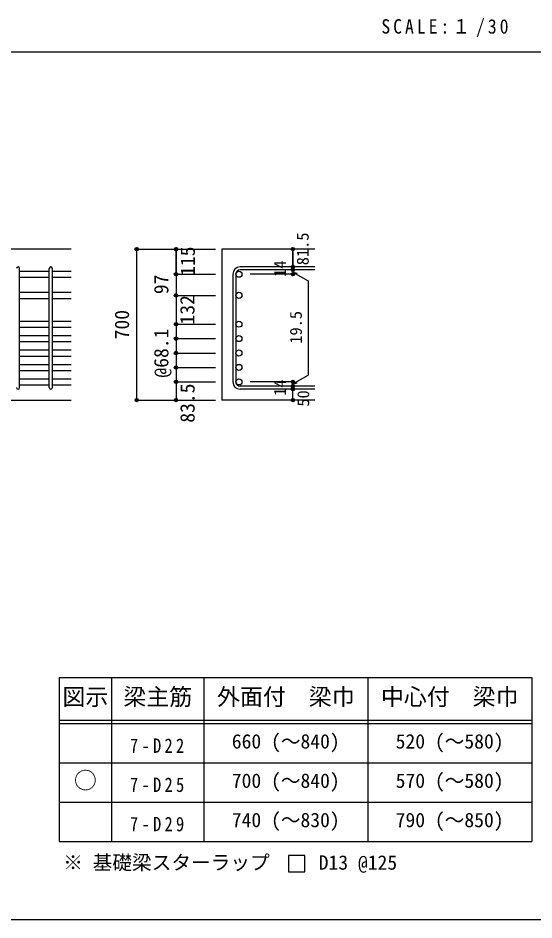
# Model space of a CAD drawing. Units: millimetres at full size, sheet at 1:30, with parts at other scales. Extents: x -5973 to 5954, y -4195 to 4201.
# Drawn here: x 1259 to 3621, y -4195 to -67 of the extents above; entities that cross this region are included whole.
import ezdxf
from ezdxf.enums import TextEntityAlignment as Align

# ---------------------------------------------------------------- set-up
doc = ezdxf.new("R2010")
doc.units = ezdxf.units.MM
doc.header["$LTSCALE"] = 30
doc.header["$PDMODE"] = 32
doc.header["$PDSIZE"] = 15
for name, color, linetype in [('0-1_躯体線', 2, 'Continuous'), ('0-5_基礎梁筋', 7, 'Continuous'), ('0-6_スタラップ筋', 7, 'Continuous'), ('0-D_寸法', 4, 'Continuous'), ('6-7_文字', 7, 'Continuous'), ('6-E_枠', 7, 'Continuous'), ('F-0_枠', 6, 'Continuous')]:
    doc.layers.add(name, color=color, linetype=linetype)
doc.styles.add('ＭＳ ゴシック', font='')
doc.styles.get('ＭＳ ゴシック').set_extended_font_data('MS Gothic')

msp = doc.modelspace()

# ---------------------------------------------------------------- linework, layer by layer
at = {"layer": '0-1_躯体線'}
for p, q in [((1502.44, -1124.89), (2.44, -1124.89)), ((2617.44, -1124.89), (2192.44, -1124.89)), ((2192.44, -1124.89), (2192.44, -1815.89)), ((1102.44, -1815.89), (1502.44, -1815.89)), ((2617.44, -1815.89), (2192.44, -1815.89))]:
    msp.add_line(p, q, dxfattribs=at)
at = {"layer": '0-5_基礎梁筋'}
for p, q in [((1266.44, -1225.82), (1402.44, -1225.82)), ((1416.44, -1225.82), (1502.44, -1225.82)), ((1266.44, -1253.82), (1402.44, -1253.82)), ((1416.44, -1253.82), (1502.44, -1253.82)), ((1266.44, -1322.39), (1402.44, -1322.39)), ((1266.44, -1350.39), (1402.44, -1350.39)), ((1416.44, -1322.39), (1502.44, -1322.39)), ((1416.44, -1350.39), (1502.44, -1350.39)), ((1266.44, -1454.39), (1402.44, -1454.39)), ((1266.44, -1482.39), (1402.44, -1482.39)), ((1416.44, -1454.39), (1502.44, -1454.39)), ((1416.44, -1482.39), (1502.44, -1482.39)), ((1266.44, -1520.39), (1402.44, -1520.39)), ((1416.44, -1520.39), (1502.44, -1520.39)), ((1266.44, -1548.39), (1402.44, -1548.39)), ((1416.44, -1548.39), (1502.44, -1548.39)), ((1266.44, -1586.39), (1402.44, -1586.39)), ((1416.44, -1586.39), (1502.44, -1586.39)), ((1266.44, -1614.39), (1402.44, -1614.39)), ((1416.44, -1614.39), (1502.44, -1614.39)), ((1266.44, -1652.39), (1402.44, -1652.39)), ((1266.44, -1680.39), (1402.44, -1680.39)), ((1416.44, -1652.39), (1502.44, -1652.39)), ((1416.44, -1680.39), (1502.44, -1680.39)), ((1266.44, -1718.39), (1402.44, -1718.39)), ((1416.44, -1718.39), (1502.44, -1718.39)), ((1266.44, -1746.39), (1402.44, -1746.39)), ((1416.44, -1746.39), (1502.44, -1746.39))]:
    msp.add_line(p, q, dxfattribs=at)
at = {"layer": '0-5_基礎梁筋', "color": 3}
for centre in [(2270.44, -1239.82), (2270.44, -1336.39), (2270.44, -1468.39), (2270.44, -1534.39), (2270.44, -1600.39), (2270.44, -1666.39), (2270.44, -1732.39)]:
    msp.add_circle(centre, 14, dxfattribs=at)
at = {"layer": '0-6_スタラップ筋'}
for p, q in [((1266.44, -1758.89), (1266.44, -1213.32)), ((1402.44, -1758.89), (1402.44, -1213.32)), ((1416.44, -1758.89), (1416.44, -1213.32)), ((2617.44, -1206.32), (2275.94, -1206.32)), ((2617.44, -1220.32), (2275.94, -1220.32)), ((2242.44, -1239.82), (2242.44, -1732.39)), ((2256.44, -1239.82), (2256.44, -1732.39)), ((2617.44, -1751.89), (2275.94, -1751.89)), ((2617.44, -1765.89), (2275.94, -1765.89))]:
    msp.add_line(p, q, dxfattribs=at)
for centre, radius, start, end in [((1259.44, -1213.32), 7, 0, 180), ((1409.44, -1213.32), 7, 0, 180), ((2275.94, -1239.82), 33.5, 90, 180), ((2275.94, -1239.82), 19.5, 90, 180), ((2275.94, -1732.39), 33.5, 180, 270), ((2275.94, -1732.39), 19.5, 180, 270), ((1259.44, -1758.89), 7, 180, 0), ((1409.44, -1758.89), 7, 180, 0)]:
    msp.add_arc(centre, radius, start, end, dxfattribs=at)
at = {"layer": '0-D_寸法'}
for p, q in [((1802.44, -1124.89), (1982.44, -1124.89)), ((1802.44, -1124.89), (1982.44, -1124.89)), ((1802.44, -1815.89), (1802.44, -1124.89)), ((1802.44, -1815.89), (1802.44, -1124.89)), ((1982.44, -1239.82), (1982.44, -1124.89)), ((1982.44, -1124.89), (2162.44, -1124.89)), ((1982.44, -1124.89), (2162.44, -1124.89)), ((1982.44, -1124.89), (1982.44, -1239.82)), ((2517.44, -1220.32), (2517.44, -1206.32)), ((2517.44, -1220.32), (2517.44, -1239.82)), ((2517.44, -1230.07), (2536.76, -1235.25)), ((2517.44, -1230.07), (2587.5, -1270.52)), ((1982.44, -1239.82), (2162.44, -1239.82)), ((1982.44, -1239.82), (2162.44, -1239.82)), ((1982.44, -1239.82), (1982.44, -1403.36)), ((1982.44, -1239.82), (1982.44, -1388.89)), ((2517.44, -1239.82), (2321.35, -1239.82)), ((2587.5, -1270.52), (2587.5, -1701.7)), ((1982.44, -1336.39), (2162.44, -1336.39)), ((1982.44, -1468.39), (2162.44, -1468.39)), ((1982.44, -1534.39), (2162.44, -1534.39)), ((1982.44, -1600.39), (2162.44, -1600.39)), ((1982.44, -1666.39), (2162.44, -1666.39)), ((1982.44, -1732.39), (2162.44, -1732.39)), ((2517.44, -1732.39), (2321.35, -1732.39)), ((2517.44, -1742.14), (2587.5, -1701.7)), ((2517.44, -1751.89), (2517.44, -1732.39)), ((2517.44, -1742.14), (2536.76, -1736.97)), ((2517.44, -1765.89), (2517.44, -1751.89)), ((2517.44, -1815.89), (2517.44, -1765.89)), ((1802.44, -1815.89), (1982.44, -1815.89)), ((1982.44, -1815.89), (2162.44, -1815.89))]:
    msp.add_line(p, q, dxfattribs=at)
for points in [[(2517.44, -1124.89), (2517.44, -1206.32), (2517.44, -1124.89)], [(1982.44, -1403.36), (1982.44, -1732.39), (1982.44, -1815.89)]]:
    msp.add_lwpolyline(points, dxfattribs=at)
for centre, radius in [((1802.44, -1124.89), 8), ((1802.44, -1124.89), 7.2), ((1802.44, -1124.89), 6.4), ((1802.44, -1124.89), 5.6), ((1802.44, -1124.89), 4.8), ((1802.44, -1124.89), 4), ((1802.44, -1124.89), 3.2), ((1802.44, -1124.89), 2.4), ((1802.44, -1124.89), 1.6), ((1802.44, -1124.89), 0.8), ((1982.44, -1124.89), 8), ((1982.44, -1124.89), 7.2), ((1982.44, -1124.89), 6.4), ((1982.44, -1124.89), 5.6), ((1982.44, -1124.89), 4.8), ((1982.44, -1124.89), 4), ((1982.44, -1124.89), 3.2), ((1982.44, -1124.89), 2.4), ((1982.44, -1124.89), 1.6), ((1982.44, -1124.89), 0.8), ((2517.44, -1124.89), 4), ((2517.44, -1124.89), 3.6), ((2517.44, -1124.89), 3.2), ((2517.44, -1124.89), 2.8), ((2517.44, -1124.89), 2.4), ((2517.44, -1124.89), 2), ((2517.44, -1124.89), 1.6), ((2517.44, -1124.89), 1.2), ((2517.44, -1124.89), 0.8), ((2517.44, -1124.89), 0.4), ((1982.44, -1239.82), 8), ((1982.44, -1239.82), 7.2), ((1982.44, -1239.82), 6.4), ((1982.44, -1239.82), 5.6), ((1982.44, -1239.82), 4.8), ((1982.44, -1239.82), 4), ((1982.44, -1239.82), 3.2), ((1982.44, -1239.82), 2.4), ((1982.44, -1239.82), 1.6), ((2517.44, -1206.32), 4), ((2517.44, -1220.32), 4), ((2517.44, -1239.82), 4), ((2517.44, -1206.32), 3.6), ((2517.44, -1220.32), 3.6), ((2517.44, -1239.82), 3.6), ((2517.44, -1206.32), 3.2), ((2517.44, -1220.32), 3.2), ((2517.44, -1239.82), 3.2), ((2517.44, -1206.32), 2.8), ((2517.44, -1220.32), 2.8), ((2517.44, -1239.82), 2.8), ((2517.44, -1206.32), 2.4), ((2517.44, -1220.32), 2.4), ((2517.44, -1239.82), 2.4), ((2517.44, -1206.32), 2), ((2517.44, -1220.32), 2), ((2517.44, -1239.82), 2), ((2517.44, -1206.32), 1.6), ((2517.44, -1220.32), 1.6), ((2517.44, -1239.82), 1.6), ((2517.44, -1206.32), 1.2), ((2517.44, -1220.32), 1.2), ((2517.44, -1206.32), 0.8), ((2517.44, -1220.32), 0.8), ((2517.44, -1206.32), 0.4), ((2517.44, -1220.32), 0.4), ((1982.44, -1239.82), 0.8), ((2517.44, -1239.82), 1.2), ((2517.44, -1239.82), 0.8), ((2517.44, -1239.82), 0.4), ((1982.44, -1336.39), 8), ((1982.44, -1336.39), 7.2), ((1982.44, -1336.39), 6.4), ((1982.44, -1336.39), 5.6), ((1982.44, -1336.39), 4.8), ((1982.44, -1336.39), 4), ((1982.44, -1336.39), 3.2), ((1982.44, -1336.39), 2.4), ((1982.44, -1336.39), 1.6), ((1982.44, -1336.39), 0.8), ((1982.44, -1468.39), 8), ((1982.44, -1468.39), 7.2), ((1982.44, -1468.39), 6.4), ((1982.44, -1468.39), 5.6), ((1982.44, -1468.39), 4.8), ((1982.44, -1468.39), 4), ((1982.44, -1468.39), 3.2), ((1982.44, -1468.39), 2.4), ((1982.44, -1468.39), 1.6), ((1982.44, -1468.39), 0.8), ((1982.44, -1534.39), 8), ((1982.44, -1534.39), 7.2), ((1982.44, -1534.39), 6.4), ((1982.44, -1534.39), 5.6), ((1982.44, -1534.39), 4.8), ((1982.44, -1534.39), 4), ((1982.44, -1534.39), 3.2), ((1982.44, -1534.39), 2.4), ((1982.44, -1534.39), 1.6), ((1982.44, -1534.39), 0.8), ((1982.44, -1600.39), 8), ((1982.44, -1600.39), 7.2), ((1982.44, -1600.39), 6.4), ((1982.44, -1600.39), 5.6), ((1982.44, -1600.39), 4.8), ((1982.44, -1600.39), 4), ((1982.44, -1600.39), 3.2), ((1982.44, -1600.39), 2.4), ((1982.44, -1600.39), 1.6), ((1982.44, -1600.39), 0.8), ((1982.44, -1666.39), 8), ((1982.44, -1666.39), 7.2), ((1982.44, -1666.39), 6.4), ((1982.44, -1666.39), 5.6), ((1982.44, -1666.39), 4.8), ((1982.44, -1666.39), 4), ((1982.44, -1666.39), 3.2), ((1982.44, -1666.39), 2.4), ((1982.44, -1666.39), 1.6), ((1982.44, -1666.39), 0.8), ((1982.44, -1732.39), 8), ((1982.44, -1732.39), 7.2), ((1982.44, -1732.39), 6.4), ((1982.44, -1732.39), 5.6), ((1982.44, -1732.39), 4.8), ((1982.44, -1732.39), 4), ((1982.44, -1732.39), 3.2), ((1982.44, -1732.39), 2.4), ((1982.44, -1732.39), 1.6), ((1982.44, -1732.39), 0.8), ((2517.44, -1732.39), 4), ((2517.44, -1732.39), 3.6), ((2517.44, -1732.39), 3.2), ((2517.44, -1732.39), 2.8), ((2517.44, -1732.39), 2.4), ((2517.44, -1732.39), 2), ((2517.44, -1732.39), 1.6), ((2517.44, -1732.39), 1.2), ((2517.44, -1732.39), 0.8), ((2517.44, -1732.39), 0.4), ((2517.44, -1751.89), 4), ((2517.44, -1765.89), 4), ((2517.44, -1751.89), 3.6), ((2517.44, -1765.89), 3.6), ((2517.44, -1751.89), 3.2), ((2517.44, -1765.89), 3.2), ((2517.44, -1751.89), 2.8), ((2517.44, -1765.89), 2.8), ((2517.44, -1751.89), 2.4), ((2517.44, -1765.89), 2.4), ((2517.44, -1751.89), 2), ((2517.44, -1765.89), 2), ((2517.44, -1751.89), 1.6), ((2517.44, -1765.89), 1.6), ((2517.44, -1751.89), 1.2), ((2517.44, -1765.89), 1.2), ((2517.44, -1751.89), 0.8), ((2517.44, -1765.89), 0.8), ((2517.44, -1751.89), 0.4), ((2517.44, -1765.89), 0.4), ((1802.44, -1815.89), 7.2), ((1802.44, -1815.89), 6.4), ((1802.44, -1815.89), 5.6), ((1802.44, -1815.89), 4.8), ((1802.44, -1815.89), 4), ((1802.44, -1815.89), 3.2), ((1802.44, -1815.89), 2.4), ((1802.44, -1815.89), 1.6), ((1802.44, -1815.89), 0.8), ((1982.44, -1815.89), 7.2), ((1982.44, -1815.89), 6.4), ((1982.44, -1815.89), 5.6), ((1982.44, -1815.89), 4.8), ((1982.44, -1815.89), 4), ((1982.44, -1815.89), 3.2), ((1982.44, -1815.89), 2.4), ((1982.44, -1815.89), 1.6), ((1982.44, -1815.89), 0.8), ((2517.44, -1815.89), 4), ((2517.44, -1815.89), 3.6), ((2517.44, -1815.89), 3.2), ((2517.44, -1815.89), 2.8), ((2517.44, -1815.89), 2.4), ((2517.44, -1815.89), 2), ((2517.44, -1815.89), 1.6), ((2517.44, -1815.89), 1.2), ((2517.44, -1815.89), 0.8), ((2517.44, -1815.89), 0.4)]:
    msp.add_circle(centre, radius, dxfattribs=at)
at = {"layer": '0-D_寸法', "color": 7}
for p in [(1802.44, -1124.89), (1982.44, -1124.89), (2517.44, -1124.89), (1982.44, -1239.82), (2517.44, -1206.32), (2517.44, -1220.32), (2517.44, -1239.82), (1982.44, -1336.39), (1982.44, -1468.39), (1982.44, -1534.39), (1982.44, -1600.39), (1982.44, -1666.39), (1982.44, -1732.39), (2517.44, -1732.39), (2517.44, -1732.39), (2517.44, -1751.89), (2517.44, -1765.89), (1802.44, -1815.89), (1982.44, -1815.89), (2517.44, -1815.89)]:
    msp.add_point(p, dxfattribs=at)
at = {"layer": '6-7_文字'}
msp.add_lwpolyline([(2497.78, -3975.51), (2572.78, -3975.51), (2572.78, -3900.51), (2497.78, -3900.51)], close=True, dxfattribs=at)
at = {"layer": '6-E_枠', "color": 3}
for p, q in [((1447.71, -3085.43), (1447.71, -3835.43)), ((1447.71, -3085.43), (3610.24, -3085.43)), ((3610.24, -3085.43), (3610.24, -3835.43)), ((1447.71, -3835.43), (3610.24, -3835.43))]:
    msp.add_line(p, q, dxfattribs=at)
at = {"layer": '6-E_枠'}
for p, q in [((1687.71, -3085.43), (1687.71, -3835.43)), ((2110.24, -3085.43), (2110.24, -3835.43)), ((2860.24, -3085.43), (2860.24, -3835.43)), ((1447.71, -3280.43), (3610.24, -3280.43)), ((1447.71, -3295.43), (3610.24, -3295.43)), ((1447.71, -3475.43), (3610.24, -3475.43)), ((1447.71, -3655.43), (3610.24, -3655.43))]:
    msp.add_line(p, q, dxfattribs=at)
at = {"layer": 'F-0_枠', "color": 2}
msp.add_line((-5972.88, -222.05), (3723.6, -222.05), dxfattribs=at)
at = {"layer": 'F-0_枠'}
msp.add_line((5954.1, -4195.24), (-5972.88, -4195.24), dxfattribs=at)

# ---------------------------------------------------------------- texts
at = {"layer": '0-D_寸法', "style": 'ＭＳ ゴシック'}
for s, height, p in [('81.5', 54.99, (2606.33, -1198.49)), ('115', 65.98, (2088.54, -1247.45)), ('14', 54.99, (2502.21, -1251.76)), ('97', 65.98, (1967.58, -1331.11)), ('132', 65.98, (2086.83, -1470.02)), ('700', 65.98, (1787.44, -1537.89)), ('19.5', 54.99, (2574.9, -1557.56)), ('@68.1', 65.98, (1967.44, -1712.89)), ('14', 54.99, (2502.18, -1796.57)), ('83.5', 65.98, (2087.44, -1919.39)), ('50', 54.99, (2608.82, -1845.8))]:
    msp.add_text(s, height=height, rotation=90, dxfattribs=at).set_placement(p, align=Align.BOTTOM_LEFT)
at = {"layer": '6-7_文字', "color": 2, "style": 'ＭＳ ゴシック'}
for s, p in [('図示', (1462.71, -3235.43)), ('梁主筋', (1741.48, -3235.43)), ('外面付\u3000梁巾', (2170.24, -3235.43)), ('中心付\u3000梁巾', (2920.24, -3235.43)), ('○', (1515.21, -3617.93))]:
    msp.add_text(s, height=76.98, dxfattribs=at).set_placement(p, align=Align.BOTTOM_LEFT)
at = {"layer": '6-7_文字', "style": 'ＭＳ ゴシック'}
for s, p in [('660 (～840)', (2237.74, -3430.43)), ('520 (～580)', (2987.74, -3430.43)), ('700 (～840)', (2237.74, -3610.43)), ('570 (～580)', (2987.74, -3610.43)), ('740 (～830)', (2237.74, -3790.43)), ('790 (～850)', (2987.74, -3790.43)), ('※ 基礎梁スターラップ     D13 @125', (1466.27, -3985.01))]:
    msp.add_text(s, height=65.98, dxfattribs=at).set_placement(p, align=Align.BOTTOM_LEFT)
at = {"layer": '6-7_文字', "color": 2, "insert": (2922.26, -154.55), "char_height": 65.98, "attachment_point": 7, "style": 'ＭＳ ゴシック'}
msp.add_mtext('\\T1.34;\\W0.9;SCALE:１/30', dxfattribs=at)
at = {"layer": '6-7_文字', "char_height": 65.98, "attachment_point": 7, "style": 'ＭＳ ゴシック'}
for s, insert in [('\\T1.38;\\W0.85;7-D22', (1771.48, -3430.43)), ('\\T1.38;\\W0.85;7-D25', (1771.48, -3610.43)), ('\\T1.38;\\W0.85;7-D29', (1771.48, -3790.43))]:
    msp.add_mtext(s, dxfattribs=dict(at, insert=insert))

doc.saveas('drawing.dxf')
